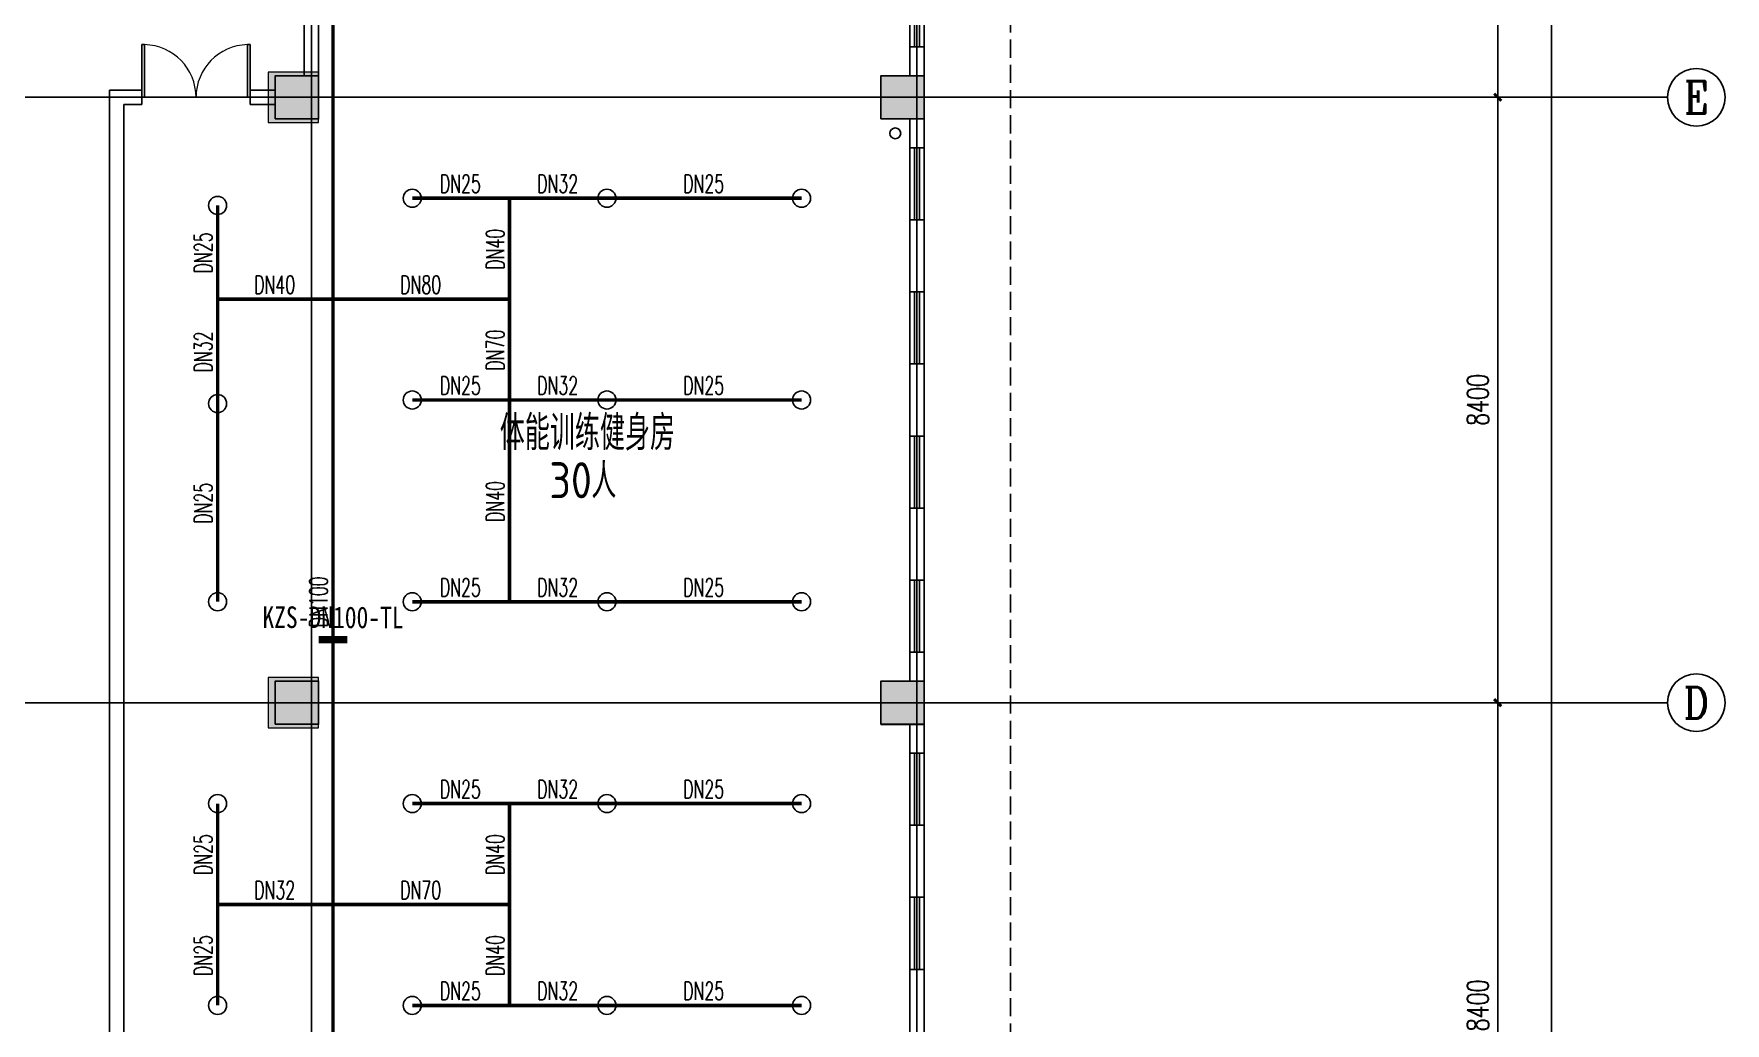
# Model space of a CAD drawing. Extents: x 817814 to 953178, y -139555 to 106956.
# Drawn here: x 904244 to 927704, y -118617 to -104890 of the extents above; entities that cross this region are included whole.
import ezdxf
from ezdxf.enums import TextEntityAlignment as Align

# ---------------------------------------------------------------- set-up
doc = ezdxf.new("R2010")
doc.units = 0
doc.header["$LTSCALE"] = 1000
doc.header["$MEASUREMENT"] = 0
doc.linetypes.add('__DASH', pattern=[0.35, 0.25, -0.1])
doc.layers.add('15101', color=5, linetype='Continuous', lineweight=18)
for name, color, linetype in [('A-Roof-Drng', 8, 'Continuous'), ('AXIS', 3, 'Continuous'), ('AXIS_TEXT', 7, 'Continuous'), ('COLUMN', 2, 'Continuous'), ('DOOR_FIRE', 4, 'Continuous'), ('DOTE', 8, 'Continuous'), ('P-SPRN-IDEN', 4, 'Continuous'), ('P-SPRN-NAZL', 3, 'Continuous'), ('P-SPRN-PIPE', 6, 'Continuous'), ('PUB_DIM', 3, 'Continuous'), ('PUB_HATCH', 8, 'Continuous'), ('PUB_TEXT', 7, 'Continuous'), ('WALL', 2, 'Continuous'), ('WINDOW', 4, 'Continuous'), ('抗震支吊架', 2, 'Continuous'), ('散水', 151, '__DASH')]:
    doc.layers.add(name, color=color, linetype=linetype)
doc.layers.add('建筑底图', color=6, linetype='Continuous', plot=False)
doc.styles.add('_TCH_AXIS', font='COMPLEX', dxfattribs={"bigfont": 'GBCBIG'})
doc.styles.add('_TCH_DIM_T3', font='SIMPLEX', dxfattribs={"width": 0.705882, "bigfont": 'GBCBIG'})
doc.styles.add('_TWT_PIPEDN', font='simplex.shx', dxfattribs={"width": 0.8, "height": 3.5, "bigfont": 'gbcbig.shx'})
doc.styles.add('COMPLEX', font='COMPLEX')
doc.styles.add('kzcad', font='', dxfattribs={"width": 0.8})
doc.styles.get("Standard").update_dxf_attribs({"font": 'GBENOR', "bigfont": 'GBCBIG'})
doc.styles.get('kzcad').set_extended_font_data('SimSun')
doc.dimstyles.new('_TCH_ARCH&&100', dxfattribs={"dimtxt": 297.5, "dimasz": 100, "dimexe": 250, "dimexo": 300, "dimgap": 126.25, "dimtad": 1, "dimdec": 0, "dimzin": 0, "dimdsep": 46, "dimtxsty": '_TCH_DIM_T3', "dimblk": 'ARCHTICK', "dimcen": 0.09, "dimclrt": 7, "dimazin": 2, "dimtfac": 1, "dimtdec": 0, "dimtix": 1, "dimtmove": 2, "dimatfit": 3, "dimfxl": 100, "dimtolj": 1, "dimtzin": 0, "dimarcsym": 0})

# ---------------------------------------------------------------- blocks, each defined once
blk = doc.blocks.new('zhuzi')
at = {"layer": '15101'}
h = blk.add_hatch(color=256, dxfattribs=at)
h.dxf.hatch_style = 1
h.paths.add_polyline_path([(50957, 5262), (51657, 5262), (51657, 5962), (50957, 5962)])
h.paths.add_polyline_path([(42757, 5162), (43557, 5162), (43557, 5962), (42757, 5962)])
h.paths.add_polyline_path([(34407, 5262), (35107, 5262), (35107, 5962), (34407, 5962)])
h.paths.add_polyline_path([(26007, 5262), (26707, 5262), (26707, 5962), (26007, 5962)])
h.paths.add_polyline_path([(17857, 5162), (18657, 5162), (18657, 5962), (17857, 5962)])
h.paths.add_polyline_path([(59457, 2362), (60057, 2362), (60057, 2962), (59457, 2962)])
h.paths.add_polyline_path([(51057, 2362), (51657, 2362), (51657, 2962), (51057, 2962)])
h.paths.add_polyline_path([(17857, 2362), (18457, 2362), (18457, 2962), (17857, 2962)])
h.paths.add_polyline_path([(9457, 2362), (10057, 2362), (10057, 2962), (9457, 2962)])
h.paths.add_polyline_path([(59457, -2838), (60057, -2838), (60057, -2238), (59457, -2238)])
h.paths.add_polyline_path([(50957, -2888), (51657, -2888), (51657, -2188), (50957, -2188)])
h.paths.add_polyline_path([(42757, -2938), (43557, -2938), (43557, -2138), (42757, -2138)])
h.paths.add_polyline_path([(17857, -2938), (18657, -2938), (18657, -2138), (17857, -2138)])
h.paths.add_polyline_path([(9457, -2838), (10057, -2838), (10057, -2238), (9457, -2238)])
h.paths.add_polyline_path([(59457, -11238), (60057, -11238), (60057, -10638), (59457, -10638)])
h.paths.add_polyline_path([(50957, -11288), (51657, -11288), (51657, -10588), (50957, -10588)])
h.paths.add_polyline_path([(42757, -11338), (43557, -11338), (43557, -10538), (42757, -10538)])
h.paths.add_polyline_path([(17857, -11338), (18657, -11338), (18657, -10538), (17857, -10538)])
h.paths.add_polyline_path([(9457, -11238), (10057, -11238), (10057, -10638), (9457, -10638)])
h.paths.add_polyline_path([(5257, -11238), (5857, -11238), (5857, -10638), (5257, -10638)])
h.paths.add_polyline_path([(59457, -19638), (60057, -19638), (60057, -19038), (59457, -19038)])
h.paths.add_polyline_path([(50957, -19688), (51657, -19688), (51657, -18988), (50957, -18988)])
h.paths.add_polyline_path([(42757, -19738), (43557, -19738), (43557, -18938), (42757, -18938)])
h.paths.add_polyline_path([(17857, -19738), (18657, -19738), (18657, -18938), (17857, -18938)])
h.paths.add_polyline_path([(9457, -19638), (10057, -19638), (10057, -19038), (9457, -19038)])
h.paths.add_polyline_path([(5257, -19638), (5857, -19638), (5857, -19038), (5257, -19038)])
h.paths.add_polyline_path([(59457, -28038), (60057, -28038), (60057, -27438), (59457, -27438)])
h.paths.add_polyline_path([(50957, -28088), (51657, -28088), (51657, -27388), (50957, -27388)])
h.paths.add_polyline_path([(42757, -28138), (43557, -28138), (43557, -27338), (42757, -27338)])
h.paths.add_polyline_path([(17857, -28138), (18657, -28138), (18657, -27338), (17857, -27338)])
h.paths.add_polyline_path([(9457, -28038), (10057, -28038), (10057, -27438), (9457, -27438)])
h.paths.add_polyline_path([(5257, -28038), (5857, -28038), (5857, -27438), (5257, -27438)])
h.paths.add_polyline_path([(59457, -36438), (60057, -36438), (60057, -35838), (59457, -35838)])
h.paths.add_polyline_path([(50957, -36488), (51657, -36488), (51657, -35788), (50957, -35788)])
h.paths.add_polyline_path([(42757, -36538), (43557, -36538), (43557, -35738), (42757, -35738)])
h.paths.add_polyline_path([(17857, -36538), (18657, -36538), (18657, -35738), (17857, -35738)])
h.paths.add_polyline_path([(9457, -36438), (10057, -36438), (10057, -35838), (9457, -35838)])
h.paths.add_polyline_path([(5257, -36438), (5857, -36438), (5857, -35838), (5257, -35838)])
h.paths.add_polyline_path([(59457, -44838), (60057, -44838), (60057, -44238), (59457, -44238)])
h.paths.add_polyline_path([(50957, -44888), (51657, -44888), (51657, -44188), (50957, -44188)])
h.paths.add_polyline_path([(42757, -44938), (43557, -44938), (43557, -44138), (42757, -44138)])
h.paths.add_polyline_path([(17857, -44938), (18657, -44938), (18657, -44138), (17857, -44138)])
h.paths.add_polyline_path([(9457, -44838), (10057, -44838), (10057, -44238), (9457, -44238)])
h.paths.add_polyline_path([(59457, -50038), (60057, -50038), (60057, -49438), (59457, -49438)])
h.paths.add_polyline_path([(51057, -50038), (51657, -50038), (51657, -49438), (51057, -49438)])
h.paths.add_polyline_path([(17857, -50038), (18457, -50038), (18457, -49438), (17857, -49438)])
h.paths.add_polyline_path([(9457, -50038), (10057, -50038), (10057, -49438), (9457, -49438)])
h.paths.add_polyline_path([(50957, -53038), (51657, -53038), (51657, -52338), (50957, -52338)])
h.paths.add_polyline_path([(42757, -53038), (43557, -53038), (43557, -52238), (42757, -52238)])
h.paths.add_polyline_path([(34407, -53038), (35107, -53038), (35107, -52338), (34407, -52338)])
h.paths.add_polyline_path([(26007, -53038), (26707, -53038), (26707, -52338), (26007, -52338)])
h.paths.add_polyline_path([(17857, -53038), (18657, -53038), (18657, -52238), (17857, -52238)])
at = {"layer": '15101', "linetype": 'Continuous'}
for points in [[(50957, -28088), (51657, -28088), (51657, -27388), (50957, -27388)], [(59457, -28038), (60057, -28038), (60057, -27438), (59457, -27438)], [(50957, -36488), (51657, -36488), (51657, -35788), (50957, -35788)], [(59457, -36438), (60057, -36438), (60057, -35838), (59457, -35838)]]:
    blk.add_lwpolyline(points, close=True, dxfattribs=at)
blk = doc.blocks.new('_ArchTick')
at = {"color": 0, "linetype": 'ByBlock', "const_width": 0.4}
blk.add_lwpolyline([(-0.5, -0.5), (0.5, 0.5)], dxfattribs=at)
blk = doc.blocks.new('*D238')
at = {"layer": 'Defpoints', "color": 0, "transparency": 16777216}
for p in [(579033, 113938), (581423, 113938), (579033, 54938)]:
    blk.add_point(p, dxfattribs=at)
at = {"layer": 'PUB_DIM', "color": 0, "lineweight": -2, "transparency": 16777216}
for p, q in [((579333, 113938), (581673, 113938)), ((581423, 54938), (581423, 113938)), ((579333, 54938), (581673, 54938))]:
    blk.add_line(p, q, dxfattribs=at)
at = {"layer": 'PUB_DIM', "color": 0, "lineweight": -2, "transparency": 16777216, "xscale": 100, "yscale": 100, "zscale": 100}
for p, rotation in [((581423, 113938), 90), ((581423, 54938), 270)]:
    blk.add_blockref('_ArchTick', p, dxfattribs=dict(at, rotation=rotation))
at = {"layer": 'PUB_DIM', "color": 7, "transparency": 16777216, "insert": (581148, 84438), "char_height": 297.5, "attachment_point": 5, "rotation": 90, "style": '_TCH_DIM_T3'}
blk.add_mtext('\\A1;59000', dxfattribs=at)
blk = doc.blocks.new('*D245')
at = {"layer": 'Defpoints', "color": 0, "transparency": 16777216}
for p in [(579033, 71838), (580677, 71838), (579033, 63438)]:
    blk.add_point(p, dxfattribs=at)
at = {"layer": 'PUB_DIM', "color": 0, "lineweight": -2, "transparency": 16777216}
for p, q in [((579333, 71838), (580927, 71838)), ((580677, 63438), (580677, 71838)), ((579333, 63438), (580927, 63438))]:
    blk.add_line(p, q, dxfattribs=at)
at = {"layer": 'PUB_DIM', "color": 0, "lineweight": -2, "transparency": 16777216, "xscale": 100, "yscale": 100, "zscale": 100}
for p, rotation in [((580677, 71838), 90), ((580677, 63438), 270)]:
    blk.add_blockref('_ArchTick', p, dxfattribs=dict(at, rotation=rotation))
at = {"layer": 'PUB_DIM', "color": 7, "transparency": 16777216, "insert": (580402, 67638), "char_height": 297.5, "attachment_point": 5, "rotation": 90, "style": '_TCH_DIM_T3'}
blk.add_mtext('\\A1;8400', dxfattribs=at)
blk = doc.blocks.new('*D246')
at = {"layer": 'Defpoints', "color": 0, "transparency": 16777216}
for p in [(579033, 80238), (580677, 80238), (579033, 71838)]:
    blk.add_point(p, dxfattribs=at)
at = {"layer": 'PUB_DIM', "color": 0, "lineweight": -2, "transparency": 16777216}
for p, q in [((579333, 80238), (580927, 80238)), ((580677, 71838), (580677, 80238)), ((579333, 71838), (580927, 71838))]:
    blk.add_line(p, q, dxfattribs=at)
at = {"layer": 'PUB_DIM', "color": 0, "lineweight": -2, "transparency": 16777216, "xscale": 100, "yscale": 100, "zscale": 100}
for p, rotation in [((580677, 80238), 90), ((580677, 71838), 270)]:
    blk.add_blockref('_ArchTick', p, dxfattribs=dict(at, rotation=rotation))
at = {"layer": 'PUB_DIM', "color": 7, "transparency": 16777216, "insert": (580402, 76038), "char_height": 297.5, "attachment_point": 5, "rotation": 90, "style": '_TCH_DIM_T3'}
blk.add_mtext('\\A1;8400', dxfattribs=at)
blk = doc.blocks.new('*D247')
at = {"layer": 'Defpoints', "color": 0, "transparency": 16777216}
for p in [(579033, 88638), (580677, 88638), (579033, 80238)]:
    blk.add_point(p, dxfattribs=at)
at = {"layer": 'PUB_DIM', "color": 0, "lineweight": -2, "transparency": 16777216}
for p, q in [((579333, 88638), (580927, 88638)), ((580677, 80238), (580677, 88638)), ((579333, 80238), (580927, 80238))]:
    blk.add_line(p, q, dxfattribs=at)
at = {"layer": 'PUB_DIM', "color": 0, "lineweight": -2, "transparency": 16777216, "xscale": 100, "yscale": 100, "zscale": 100}
for p, rotation in [((580677, 88638), 90), ((580677, 80238), 270)]:
    blk.add_blockref('_ArchTick', p, dxfattribs=dict(at, rotation=rotation))
at = {"layer": 'PUB_DIM', "color": 7, "transparency": 16777216, "insert": (580402, 84438), "char_height": 297.5, "attachment_point": 5, "rotation": 90, "style": '_TCH_DIM_T3'}
blk.add_mtext('\\A1;8400', dxfattribs=at)
blk = doc.blocks.new('_FZH')
blk.add_lwpolyline([(-0.5, -0.5), (0.5, -0.5), (0.5, 0.5), (-0.5, 0.5)], close=True)
at = {"layer": 'PUB_HATCH'}
blk.add_solid([(-0.5, -0.5), (0.5, -0.5), (-0.5, 0.5), (0.5, 0.5)], dxfattribs=at)
blk = doc.blocks.new('$TCHSYS$WIN2D')
for p, q in [((-0.5, 0.5), (0.5, 0.5)), ((-0.5, 0.5), (-0.5, -0.5)), ((0.5, 0.5), (0.5, -0.5)), ((0.5, 0.167), (-0.5, 0.167)), ((0.5, -0.167), (-0.5, -0.167)), ((-0.5, -0.5), (0.5, -0.5))]:
    blk.add_line(p, q)
blk = doc.blocks.new('$DorLib2D$00000002')
for p, q in [((-0.5, 0), (-0.5, 0.4875)), ((-0.475, 0.4875), (-0.5, 0.4875)), ((-0.475, 0), (-0.475, 0.4875)), ((0.475, 0), (0.475, 0.4875)), ((0.475, 0.4875), (0.5, 0.4875)), ((0.5, 0), (0.5, 0.4875)), ((-0.5, 0), (-0.475, 0)), ((0.5, 0), (0.475, 0))]:
    blk.add_line(p, q)
at = {"lineweight": 13}
for centre, start, end in [((-0.4875, 0), 0, 88.53072), ((0.4875, 0), 91.46928, 180)]:
    blk.add_arc(centre, 0.4875, start, end, dxfattribs=at)
blk = doc.blocks.new('_AXISO')
blk.add_circle((0, 0), 0.5)
at = {"layer": 'AXIS_TEXT', "style": 'COMPLEX', "width": 1.041667}
blk.add_attdef('A', text='', height=0.56, dxfattribs=at).set_placement((-0.25, -0.28), (0.25, -0.28), align=Align.FIT)
blk = doc.blocks.new('$TwtSys$00000125')
blk.add_circle((0, 0, 0), 1)
blk = doc.blocks.new('xdzcdxcvf')
at = {"layer": 'A-Roof-Drng'}
blk.add_circle((572321.4, 79737.7), 75, dxfattribs=at)
at = {"layer": 'AXIS'}
for p, q in [((579032.5, 80237.7), (583032.5, 80237.7)), ((579032.5, 71837.7), (583032.5, 71837.7))]:
    blk.add_line(p, q, dxfattribs=at)
at = {"layer": 'DOTE'}
for p, q in [((564221.4, 52467.1), (564221.4, 117010.8)), ((572621.4, 52467.1), (572621.4, 117010.8)), ((512626.4, 80237.7), (579032.5, 80237.7)), ((512626.4, 71837.7), (579032.5, 71837.7))]:
    blk.add_line(p, q, dxfattribs=at)
at = {"layer": 'WALL'}
for p, q in [((564121.4, 88337.7), (564121.4, 80537.7)), ((564321.4, 88337.7), (564321.4, 80537.7)), ((572721.4, 80937.7), (572521.4, 80937.7)), ((572521.4, 80937.7), (572521.4, 80537.7)), ((572721.4, 80537.7), (572721.4, 80937.7)), ((561421.4, 80337.7), (561421.4, 66137.7)), ((561871.4, 80337.7), (561421.4, 80337.7)), ((561871.4, 80137.7), (561871.4, 80337.7)), ((563721.4, 80337.7), (563371.4, 80337.7)), ((563371.4, 80337.7), (563371.4, 80137.7)), ((561621.4, 80137.7), (561621.4, 66237.7)), ((561621.4, 80137.7), (561871.4, 80137.7)), ((563371.4, 80137.7), (563721.4, 80137.7)), ((572521.4, 79937.7), (572521.4, 79537.7)), ((572721.4, 79537.7), (572721.4, 79937.7)), ((572521.4, 79537.7), (572721.4, 79537.7)), ((572721.4, 78537.7), (572521.4, 78537.7)), ((572521.4, 78537.7), (572521.4, 77537.7)), ((572721.4, 77537.7), (572721.4, 78537.7)), ((572521.4, 77537.7), (572721.4, 77537.7)), ((572721.4, 76537.7), (572521.4, 76537.7)), ((572521.4, 76537.7), (572521.4, 75537.7)), ((572721.4, 75537.7), (572721.4, 76537.7)), ((572521.4, 75537.7), (572721.4, 75537.7)), ((572721.4, 74537.7), (572521.4, 74537.7)), ((572521.4, 74537.7), (572521.4, 73537.7)), ((572721.4, 73537.7), (572721.4, 74537.7)), ((572521.4, 73537.7), (572721.4, 73537.7)), ((572721.4, 72537.7), (572521.4, 72537.7)), ((572521.4, 72537.7), (572521.4, 72137.7)), ((572721.4, 72137.7), (572721.4, 72537.7)), ((572521.4, 71537.7), (572521.4, 71137.7)), ((572721.4, 71137.7), (572721.4, 71537.7)), ((572521.4, 71137.7), (572721.4, 71137.7)), ((572721.4, 70137.7), (572521.4, 70137.7)), ((572521.4, 70137.7), (572521.4, 69137.7)), ((572721.4, 69137.7), (572721.4, 70137.7)), ((572521.4, 69137.7), (572721.4, 69137.7)), ((572721.4, 68137.7), (572521.4, 68137.7)), ((572521.4, 68137.7), (572521.4, 66237.7)), ((572721.4, 66137.7), (572721.4, 68137.7))]:
    blk.add_line(p, q, dxfattribs=at)
at = {"layer": '散水'}
blk.add_lwpolyline([(573921.4, 102037.7), (573921.4, 66837.7)], dxfattribs=at)
blk.add_blockref('zhuzi', (512664.2, 107975.3))
at = {"layer": 'AXIS'}
ref = blk.add_blockref('_AXISO', (583432.5, 80237.7), dxfattribs=dict(at, xscale=800, yscale=800, zscale=800))
ref.add_attrib('A', 'E', dxfattribs={"layer": 'AXIS_TEXT', "height": 445.4, "style": '_TCH_AXIS'}).set_placement((583262.8, 80014.9), (583602.2, 80014.9), align=Align.FIT)
ref = blk.add_blockref('_AXISO', (583432.5, 71837.7), dxfattribs=dict(at, xscale=800, yscale=800, zscale=800))
ref.add_attrib('A', 'D', dxfattribs={"layer": 'AXIS_TEXT', "height": 435.3, "style": '_TCH_AXIS'}).set_placement((583256.3, 71620), (583608.7, 71620), align=Align.FIT)
at = {"layer": 'COLUMN', "xscale": 600, "yscale": 600, "zscale": 600}
for p in [(564021.4, 80237.7), (572421.4, 80237.7), (564021.4, 71837.7), (572421.4, 71837.7)]:
    blk.add_blockref('_FZH', p, dxfattribs=at)
at = {"layer": 'DOOR_FIRE', "xscale": 1500, "yscale": 1500, "zscale": 200}
blk.add_blockref('$DorLib2D$00000002', (562621.4, 80237.7), dxfattribs=at)
at = {"layer": 'WINDOW', "yscale": 200, "rotation": 270}
for p, xscale, zscale in [((572621.4, 81437.7), 1000, -1000), ((572621.4, 79037.7), 1000, -1000), ((572621.4, 77037.7), 1000, -1000), ((572621.4, 75037.7), 1000, -1000), ((572621.4, 73037.7), 1000, -1000), ((572621.4, 70637.7), -1000, 1000), ((572621.4, 68637.7), -1000, 1000)]:
    blk.add_blockref('$TCHSYS$WIN2D', p, dxfattribs=dict(at, xscale=xscale, zscale=zscale))
at = {"layer": 'PUB_TEXT'}
for s, height, p in [('体能训练健身房', 482.27, (566835.3, 75341.2)), ('30', 500, (567521.6, 74674.2)), ('人', 482.3, (568104.9, 74674.2))]:
    blk.add_text(s, height=height, dxfattribs=at).set_placement(p)
at = {"layer": 'PUB_DIM'}
for p1, p2, distance, picture, middle in [((579032.5, 54937.7), (579032.5, 113937.7), -2390.1, '*D238', (581147.6, 84437.7)), ((579032.5, 80237.7), (579032.5, 88637.7), -1644.7, '*D247', (580402.2, 84437.7)), ((579032.5, 71837.7), (579032.5, 80237.7), -1644.7, '*D246', (580402.2, 76037.7)), ((579032.5, 63437.7), (579032.5, 71837.7), -1644.7, '*D245', (580402.2, 67637.7))]:
    dim = blk.add_aligned_dim(p1=p1, p2=p2, distance=distance, dimstyle='_TCH_ARCH&&100', dxfattribs=at)
    dim.commit()
    dim.dimension.update_dxf_attribs({"geometry": picture, "text_midpoint": middle})

msp = doc.modelspace()

# ---------------------------------------------------------------- linework, layer by layer
at = {"layer": 'P-SPRN-PIPE', "const_width": 50}
for points in [[(908393.4, -108570.5), (908393.4, -100170.5)], [(910843.4, -107170.5), (909493.4, -107170.5)], [(912193.4, -107170.5), (910843.4, -107170.5)], [(910843.4, -107170.5), (910843.4, -108570.5)], [(914893.4, -107170.5), (912193.4, -107170.5)], [(906793.4, -107270.5), (906793.4, -108570.5)], [(908393.4, -108570.5), (906793.4, -108570.5)], [(906793.4, -108570.5), (906793.4, -110020.5)], [(910843.4, -108570.5), (908393.4, -108570.5)], [(908393.4, -116970.5), (908393.4, -108570.5)], [(910843.4, -108570.5), (910843.4, -109970.5)], [(906793.4, -110020.5), (906793.4, -112770.5)], [(910843.4, -109970.5), (909493.4, -109970.5)], [(912193.4, -109970.5), (910843.4, -109970.5)], [(910843.4, -109970.5), (910843.4, -112770.5)], [(914893.4, -109970.5), (912193.4, -109970.5)], [(910843.4, -112770.5), (909493.4, -112770.5)], [(912193.4, -112770.5), (910843.4, -112770.5)], [(914893.4, -112770.5), (912193.4, -112770.5)], [(906793.4, -115570.5), (906793.4, -116970.5)], [(910843.4, -115570.5), (909493.4, -115570.5)], [(912193.4, -115570.5), (910843.4, -115570.5)], [(910843.4, -115570.5), (910843.4, -116970.5)], [(914893.4, -115570.5), (912193.4, -115570.5)], [(908393.4, -116970.5), (906793.4, -116970.5)], [(906793.4, -116970.5), (906793.4, -118370.5)], [(910843.4, -116970.5), (908393.4, -116970.5)], [(908393.4, -121170.5), (908393.4, -116970.5)], [(910843.4, -116970.5), (910843.4, -118370.5)], [(910843.4, -118370.5), (909493.4, -118370.5)], [(912193.4, -118370.5), (910843.4, -118370.5)], [(914893.4, -118370.5), (912193.4, -118370.5)]]:
    msp.add_lwpolyline(points, dxfattribs=at)
at = {"layer": '抗震支吊架', "color": 4, "const_width": 100}
msp.add_lwpolyline([(908193.4, -113295.5), (908593.4, -113295.5)], dxfattribs=at)

# ---------------------------------------------------------------- block references
at = {"layer": 'P-SPRN-NAZL', "xscale": 125, "yscale": 125, "zscale": 125}
for p in [(906793.4, -107270.5), (909493.4, -107170.5), (912193.4, -107170.5), (914893.4, -107170.5), (906793.4, -110020.5), (909493.4, -109970.5), (912193.4, -109970.5), (914893.4, -109970.5), (906793.4, -112770.5), (909493.4, -112770.5), (912193.4, -112770.5), (914893.4, -112770.5), (906793.4, -115570.5), (909493.4, -115570.5), (912193.4, -115570.5), (914893.4, -115570.5), (906793.4, -118370.5), (909493.4, -118370.5), (912193.4, -118370.5), (914893.4, -118370.5)]:
    msp.add_blockref('$TwtSys$00000125', p, dxfattribs=at)
at = {"layer": '建筑底图'}
msp.add_blockref('xdzcdxcvf', (343872, -186008.2), dxfattribs=at)

# ---------------------------------------------------------------- texts
at = {"layer": 'P-SPRN-IDEN', "color": 251, "style": '_TWT_PIPEDN', "width": 0.64}
for s, rotation, p in [('DN25', 0.00001, (909875.1, -107095.5)), ('DN32', 0.00001, (911225.1, -107095.5)), ('DN25', 0.00001, (913250.1, -107095.5)), ('DN25', 90, (906718.4, -108213.9)), ('DN40', 90, (910768.4, -108163.9)), ('DN32', 90, (906718.4, -109588.9)), ('DN25', 0.00001, (909875.1, -109895.5)), ('DN32', 0.00001, (911225.1, -109895.5)), ('DN25', 0.00001, (913250.1, -109895.5)), ('DN25', 90, (906718.4, -111688.9)), ('DN40', 90, (910768.4, -111663.9)), ('DN25', 0.00001, (909875.1, -112695.5)), ('DN32', 0.00001, (911225.1, -112695.5)), ('DN25', 0.00001, (913250.1, -112695.5)), ('DN25', 0.00001, (909875.1, -115495.5)), ('DN32', 0.00001, (911225.1, -115495.5)), ('DN25', 0.00001, (913250.1, -115495.5)), ('DN25', 90, (906718.4, -116563.9)), ('DN40', 90, (910768.4, -116563.9)), ('DN25', 90, (906718.4, -117963.9)), ('DN40', 90, (910768.4, -117963.9)), ('DN25', 0.00001, (909875.1, -118295.5)), ('DN32', 0.00001, (911225.1, -118295.5)), ('DN25', 0.00001, (913250.1, -118295.5))]:
    msp.add_text(s, height=250, rotation=rotation, dxfattribs=at).set_placement(p)
for s, p in [('DN40', (907300.1, -108495.5)), ('DN32', (907300.1, -116895.5))]:
    msp.add_text(s, height=250, dxfattribs=at).set_placement(p)
at = {"layer": 'P-SPRN-IDEN', "style": '_TWT_PIPEDN', "width": 0.64}
for s, p in [('DN80', (909325.1, -108495.5)), ('DN70', (909325.1, -116895.5))]:
    msp.add_text(s, height=250, dxfattribs=at).set_placement(p)
for s, p in [('DN70', (910768.4, -109563.9)), ('DN100', (908318.4, -113124.8))]:
    msp.add_text(s, height=250, rotation=90, dxfattribs=at).set_placement(p)
at = {"layer": '抗震支吊架', "color": 4, "style": 'kzcad', "width": 0.8}
msp.add_text('KZS-DN100-TL', height=300, rotation=359.88539, dxfattribs=at).set_placement((908393.4, -113135.5), align=Align.CENTER)

doc.saveas('drawing.dxf')
